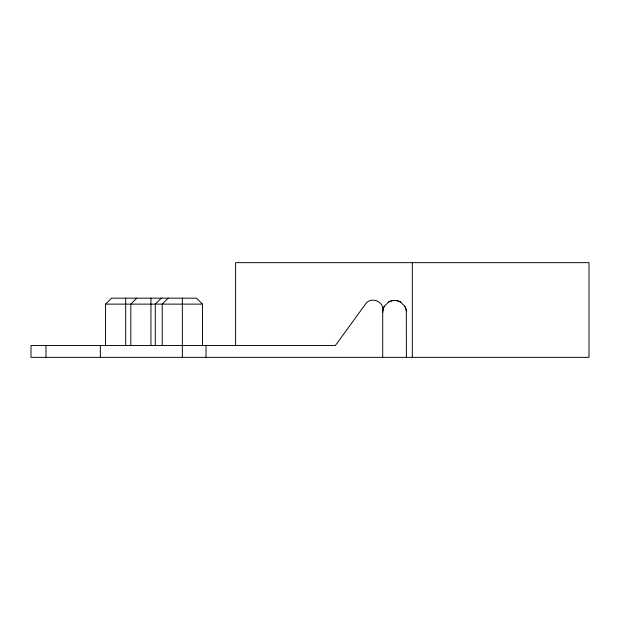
<?xml version="1.0" encoding="UTF-8"?>
<svg xmlns="http://www.w3.org/2000/svg" width="620" height="620" viewBox="0 0 620 620"><rect width="100%" height="100%" fill="white"/><g stroke="black" fill="none" stroke-linecap="round" stroke-linejoin="round"><path stroke-width="0.93" d="M382.718 312.263L382.788 310.899A10.455 9.052 90 0 1 384.338 306.218L388.353 302.204A15.639 13.539 90 0 1 393.499 300.475L395.606 300.475A15.639 13.539 -90 0 1 400.753 302.204L404.767 306.218A10.455 9.052 -90 0 1 406.317 310.899L406.387 357.345M105.563 345.51L105.563 304.126L111.53 298.166L196.517 298.166L202.476 304.126L202.476 345.51M136.78 298.166L130.812 304.126L130.812 345.51M161.246 298.166L155.287 304.126L155.287 345.51M168.191 298.166L162.223 304.126L162.223 345.51M105.563 304.126L202.476 304.126M412.308 262.655L412.308 357.345M382.718 357.345L382.718 309.527C383.207 300.716 370.373 296.546 365.591 303.963L335.374 345.51L31 345.51L31 357.345L589 357.345L589 262.655L235.615 262.655L235.615 345.751M206.026 345.51L206.026 357.345M182.35 298.166L182.35 357.345M150.939 298.166L150.939 345.51M125.69 298.166L125.69 345.51M100.347 345.51L100.347 357.345M45.989 345.51L45.989 357.345M388.353 302.204A15.639 13.539 -90 0 1 393.499 300.475M395.606 300.475A15.639 13.539 90 0 1 400.753 302.204M404.767 306.218A10.455 9.052 90 0 1 406.317 310.899M382.788 310.899A10.455 9.052 -90 0 1 384.338 306.218"/></g></svg>
